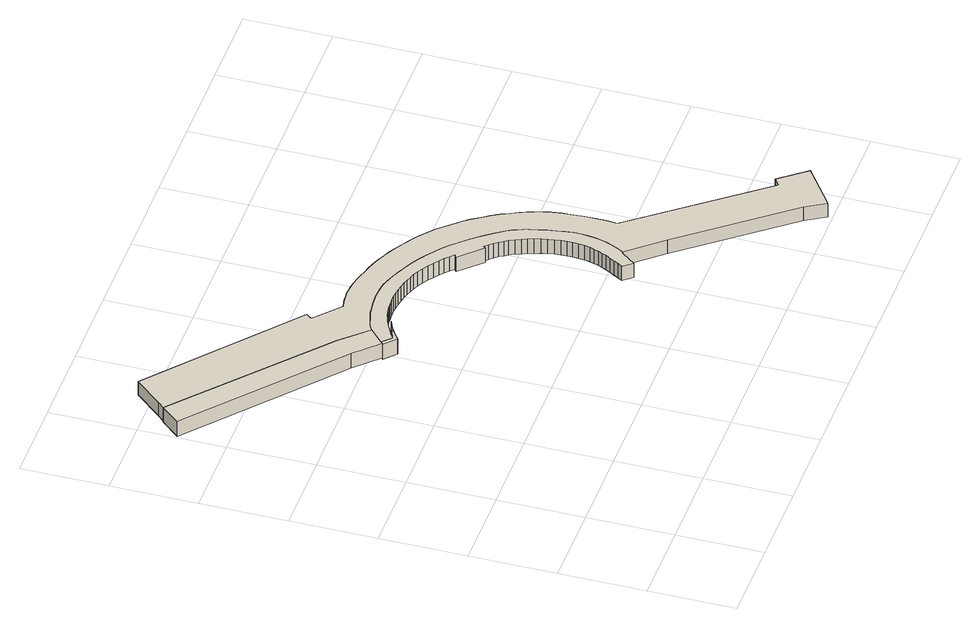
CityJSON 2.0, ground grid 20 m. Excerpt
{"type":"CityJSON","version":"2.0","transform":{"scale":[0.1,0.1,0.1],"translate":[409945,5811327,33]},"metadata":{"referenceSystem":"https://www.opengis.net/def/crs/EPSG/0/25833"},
"CityObjects":{
"building1":{"type":"Building","attributes":{"Gemeindeschluessel":"11000009","BezugspunktDach":"2200","function":"31001_3222","measuredHeight":3.95,"storeysAboveGround":1},"address":[{"country":"Germany","locality":"Berlin","thoroughfareNumber":"838 (3)","thoroughfareName":"Fürstenwalder Damm"}],"geometry":[{"type":"Solid","lod":"1","boundaries":[[[[0,1,2,3,4,5,6]],[[7,8,9,10,11,12,13]],[[7,13,6,5]],[[8,7,5,4]],[[9,8,4,3]],[[10,9,3,2]],[[11,10,2,1]],[[12,11,1,0]],[[13,12,0,6]]]]}]},
"building2":{"type":"Building","attributes":{"Gemeindeschluessel":"11000009","BezugspunktDach":"2200","function":"51009_1610","measuredHeight":3.95,"storeysAboveGround":0},"address":[{"country":"Germany","locality":"Berlin"}],"geometry":[{"type":"Solid","lod":"1","boundaries":[[[[14,15,16,17,18,19,20,2,1,21]],[[11,10,22,23,24,25,26,27,28,29]],[[11,29,21,1]],[[10,11,1,2]],[[22,10,2,20]],[[23,22,20,19]],[[24,23,19,18]],[[25,24,18,17]],[[26,25,17,16]],[[27,26,16,15]],[[28,27,15,14]],[[29,28,14,21]]]]}]},
"building3":{"type":"Building","attributes":{"Gemeindeschluessel":"11000009","BezugspunktDach":"2200","function":"31001_3222","measuredHeight":3.91,"storeysAboveGround":1},"address":[{"country":"Germany","locality":"Berlin","thoroughfareNumber":"838 (1)","thoroughfareName":"Fürstenwalder Damm"}],"geometry":[{"type":"Solid","lod":"1","boundaries":[[[[20,30,31,32,33,34,35,36,37,38,39,40,41,42,43,44,45,46,47,48,49,50,51,52,53,54,55,56,57,58,59,60,61,62,63,64,65,66,67,68,69,70,71,72,73,74,75,76,77,78,79,80,81,82,83,84,85,86,87,88,89,90,91,92,93,94,95,96,97,98,99,100,101,102,103,104,105,106,107,108,109,110,111,112,113,114,115,116,117,118,119,120,121,122,123,124,125,126,127,128,129,130,131,132,3,2]],[[133,134,135,136,137,138,139,140,141,142,143,144,145,146,147,148,149,150,151,152,153,154,155,156,157,158,159,160,161,162,163,164,165,166,167,168,169,170,171,172,173,174,175,176,177,178,179,180,181,182,183,184,185,186,187,188,189,190,191,192,193,194,195,196,197,198,199,200,201,202,203,204,205,206,207,208,209,210,211,212,213,214,215,216,217,218,219,220,221,222,223,224,225,226,227,228,229,230,231,232,233,234,235,236,237,238]],[[133,238,2,3]],[[134,133,3,132]],[[135,134,132,131]],[[136,135,131,130]],[[137,136,130,129]],[[138,137,129,128]],[[139,138,128,127]],[[140,139,127,126]],[[141,140,126,125]],[[142,141,125,124]],[[143,142,124,123]],[[144,143,123,122]],[[145,144,122,121]],[[146,145,121,120]],[[147,146,120,119]],[[148,147,119,118]],[[149,148,118,117]],[[150,149,117,116]],[[151,150,116,115]],[[152,151,115,114]],[[153,152,114,113]],[[154,153,113,112]],[[155,154,112,111]],[[156,155,111,110]],[[157,156,110,109]],[[158,157,109,108]],[[159,158,108,107]],[[160,159,107,106]],[[161,160,106,105]],[[162,161,105,104]],[[163,162,104,103]],[[164,163,103,102]],[[165,164,102,101]],[[166,165,101,100]],[[167,166,100,99]],[[168,167,99,98]],[[169,168,98,97]],[[170,169,97,96]],[[171,170,96,95]],[[172,171,95,94]],[[173,172,94,93]],[[174,173,93,92]],[[175,174,92,91]],[[176,175,91,90]],[[177,176,90,89]],[[178,177,89,88]],[[179,178,88,87]],[[180,179,87,86]],[[181,180,86,85]],[[182,181,85,84]],[[183,182,84,83]],[[184,183,83,82]],[[185,184,82,81]],[[186,185,81,80]],[[187,186,80,79]],[[188,187,79,78]],[[189,188,78,77]],[[190,189,77,76]],[[191,190,76,75]],[[192,191,75,74]],[[193,192,74,73]],[[194,193,73,72]],[[195,194,72,71]],[[196,195,71,70]],[[197,196,70,69]],[[198,197,69,68]],[[199,198,68,67]],[[200,199,67,66]],[[201,200,66,65]],[[202,201,65,64]],[[203,202,64,63]],[[204,203,63,62]],[[205,204,62,61]],[[206,205,61,60]],[[207,206,60,59]],[[208,207,59,58]],[[209,208,58,57]],[[210,209,57,56]],[[211,210,56,55]],[[212,211,55,54]],[[213,212,54,53]],[[214,213,53,52]],[[215,214,52,51]],[[216,215,51,50]],[[217,216,50,49]],[[218,217,49,48]],[[219,218,48,47]],[[220,219,47,46]],[[221,220,46,45]],[[222,221,45,44]],[[223,222,44,43]],[[224,223,43,42]],[[225,224,42,41]],[[226,225,41,40]],[[227,226,40,39]],[[228,227,39,38]],[[229,228,38,37]],[[230,229,37,36]],[[231,230,36,35]],[[232,231,35,34]],[[233,232,34,33]],[[234,233,33,32]],[[235,234,32,31]],[[236,235,31,30]],[[237,236,30,20]],[[238,237,20,2]]]]}]},
"building4":{"type":"Building","attributes":{"Gemeindeschluessel":"11000009","BezugspunktDach":"2200","function":"31001_3222","measuredHeight":3.63,"storeysAboveGround":1},"address":[{"country":"Germany","locality":"Berlin","thoroughfareNumber":"838","thoroughfareName":"Fürstenwalder Damm"}],"geometry":[{"type":"Solid","lod":"1","boundaries":[[[[4,3,132,131,130,129,128,127,126,125,124,123,122,121,120,119,118,117,116,115,114,113,112,111,110,109,108,107,106,105,104,103,102,101,100,99,98,97,96,95,94,93,92,91,90,89,88,87,239,240,241,242,243,244,245,246,247,248,249,250,251,252,253,254,255,256,257,258,259,260,261,262,263,264,265,266,267,268,269,270,271,272,273,274,275,276,277,278,279,280,281,282,283,284,285,286,287,5]],[[288,289,290,291,292,293,294,295,296,297,298,299,300,301,302,303,304,305,306,307,308,309,310,311,312,313,314,315,316,317,318,319,320,321,322,323,324,325,326,327,328,329,330,331,332,333,334,335,336,337,338,339,340,341,342,343,344,345,346,347,348,349,350,351,352,353,354,355,356,357,358,359,360,361,362,363,364,365,366,367,368,369,370,371,372,373,374,375,376,377,378,379,380,381,382,383,384,385]],[[288,385,5,287]],[[289,288,287,286]],[[290,289,286,285]],[[291,290,285,284]],[[292,291,284,283]],[[293,292,283,282]],[[294,293,282,281]],[[295,294,281,280]],[[296,295,280,279]],[[297,296,279,278]],[[298,297,278,277]],[[299,298,277,276]],[[300,299,276,275]],[[301,300,275,274]],[[302,301,274,273]],[[303,302,273,272]],[[304,303,272,271]],[[305,304,271,270]],[[306,305,270,269]],[[307,306,269,268]],[[308,307,268,267]],[[309,308,267,266]],[[310,309,266,265]],[[311,310,265,264]],[[312,311,264,263]],[[313,312,263,262]],[[314,313,262,261]],[[315,314,261,260]],[[316,315,260,259]],[[317,316,259,258]],[[318,317,258,257]],[[319,318,257,256]],[[320,319,256,255]],[[321,320,255,254]],[[322,321,254,253]],[[323,322,253,252]],[[324,323,252,251]],[[325,324,251,250]],[[326,325,250,249]],[[327,326,249,248]],[[328,327,248,247]],[[329,328,247,246]],[[330,329,246,245]],[[331,330,245,244]],[[332,331,244,243]],[[333,332,243,242]],[[334,333,242,241]],[[335,334,241,240]],[[336,335,240,239]],[[337,336,239,87]],[[338,337,87,88]],[[339,338,88,89]],[[340,339,89,90]],[[341,340,90,91]],[[342,341,91,92]],[[343,342,92,93]],[[344,343,93,94]],[[345,344,94,95]],[[346,345,95,96]],[[347,346,96,97]],[[348,347,97,98]],[[349,348,98,99]],[[350,349,99,100]],[[351,350,100,101]],[[352,351,101,102]],[[353,352,102,103]],[[354,353,103,104]],[[355,354,104,105]],[[356,355,105,106]],[[357,356,106,107]],[[358,357,107,108]],[[359,358,108,109]],[[360,359,109,110]],[[361,360,110,111]],[[362,361,111,112]],[[363,362,112,113]],[[364,363,113,114]],[[365,364,114,115]],[[366,365,115,116]],[[367,366,116,117]],[[368,367,117,118]],[[369,368,118,119]],[[370,369,119,120]],[[371,370,120,121]],[[372,371,121,122]],[[373,372,122,123]],[[374,373,123,124]],[[375,374,124,125]],[[376,375,125,126]],[[377,376,126,127]],[[378,377,127,128]],[[379,378,128,129]],[[380,379,129,130]],[[381,380,130,131]],[[382,381,131,132]],[[383,382,132,3]],[[384,383,3,4]],[[385,384,4,5]]]]}]}
},
"vertices":[
[338,828,49],[390,775,49],[394,779,49],[427,810,49],[370,870,49],[43,1155,49],[6,1112,49],[43,1155,9],[370,870,9],[427,810,9],[394,779,9],[390,775,9],[338,828,9],[6,1112,9],
[413,748,49],[423,755,49],[433,762,49],[443,768,49],[455,774,49],[466,779,49],[414,759,49],[386,773,49],[414,759,9],[466,779,9],[455,774,9],[443,768,9],[433,762,9],[423,755,9],[413,748,9],[386,773,9],
[424,766,49],[435,772,49],[446,778,49],[457,783,49],[469,788,49],[481,792,49],[494,795,49],[508,797,49],[521,798,49],[534,799,49],[547,799,49],[560,798,49],[573,796,49],[586,794,49],[599,791,49],[610,788,49],[622,784,49],[633,780,49],[644,775,49],[657,768,49],[670,760,49],[682,751,49],[694,742,49],[704,734,49],[713,725,49],[722,717,49],[716,711,49],[764,662,49],[768,666,49],[776,658,49],[784,649,49],[791,640,49],[797,630,49],[803,621,49],[810,609,49],[815,596,49],[820,584,49],[824,571,49],[829,557,49],[832,543,49],[835,529,49],[836,515,49],[837,502,49],[837,489,49],[836,475,49],[835,462,49],[832,449,49],[829,439,49],[825,428,49],[821,418,49],[816,408,49],[810,397,49],[804,386,49],[798,376,49],[791,366,49],[809,344,49],[834,377,49],[838,378,49],[846,391,49],[853,406,49],[859,420,49],[864,435,49],[867,451,49],[869,466,49],[871,482,49],[871,498,49],[868,517,49],[865,535,49],[862,554,49],[857,572,49],[852,591,49],[848,603,49],[844,614,49],[839,626,49],[833,637,49],[826,647,49],[819,657,49],[806,674,49],[793,691,49],[779,707,49],[764,723,49],[750,738,49],[735,751,49],[719,763,49],[703,775,49],[686,786,49],[669,796,49],[651,805,49],[633,813,49],[620,819,49],[607,824,49],[594,828,49],[581,832,49],[567,834,49],[554,835,49],[540,836,49],[526,835,49],[512,834,49],[497,832,49],[482,830,49],[468,826,49],[454,822,49],[440,817,49],[427,810,10],[440,817,10],[454,822,10],[468,826,10],[482,830,10],[497,832,10],[512,834,10],[526,835,10],[540,836,10],[554,835,10],[567,834,10],[581,832,10],[594,828,10],[607,824,10],[620,819,10],[633,813,10],[651,805,10],[669,796,10],[686,786,10],[703,775,10],[719,763,10],[735,751,10],[750,738,10],[764,723,10],[779,707,10],[793,691,10],[806,674,10],[819,657,10],[826,647,10],[833,637,10],[839,626,10],[844,614,10],[848,603,10],[852,591,10],[857,572,10],[862,554,10],[865,535,10],[868,517,10],[871,498,10],[871,482,10],[869,466,10],[867,451,10],[864,435,10],[859,420,10],[853,406,10],[846,391,10],[838,378,10],[834,377,10],[809,344,10],[791,366,10],[798,376,10],[804,386,10],[810,397,10],[816,408,10],[821,418,10],[825,428,10],[829,439,10],[832,449,10],[835,462,10],[836,475,10],[837,489,10],[837,502,10],[836,515,10],[835,529,10],[832,543,10],[829,557,10],[824,571,10],[820,584,10],[815,596,10],[810,609,10],[803,621,10],[797,630,10],[791,640,10],[784,649,10],[776,658,10],[768,666,10],[764,662,10],[716,711,10],[722,717,10],[713,725,10],[704,734,10],[694,742,10],[682,751,10],[670,760,10],[657,768,10],[644,775,10],[633,780,10],[622,784,10],[610,788,10],[599,791,10],[586,794,10],[573,796,10],[560,798,10],[547,799,10],[534,799,10],[521,798,10],[508,797,10],[494,795,10],[481,792,10],[469,788,10],[457,783,10],[446,778,10],[435,772,10],[424,766,10],[414,759,10],[394,779,10],
[906,299,49],[1099,56,49],[1126,10,49],[1221,79,49],[1171,142,49],[1154,130,49],[928,418,49],[930,443,49],[930,467,49],[930,492,49],[928,516,49],[926,541,49],[922,565,49],[918,582,49],[913,598,49],[907,614,49],[901,629,49],[893,645,49],[884,664,49],[873,683,49],[861,701,49],[849,719,49],[836,736,49],[793,783,49],[776,797,49],[759,811,49],[741,823,49],[722,835,49],[703,846,49],[688,854,49],[673,861,49],[657,868,49],[641,874,49],[625,879,49],[611,883,49],[597,887,49],[583,891,49],[568,894,49],[554,896,49],[542,897,49],[531,898,49],[519,897,49],[508,896,49],[496,894,49],[485,892,49],[426,945,49],[436,958,49],[112,1232,49],[57,1170,49],[57,1170,12],[112,1232,12],[436,958,12],[426,945,12],[485,892,12],[496,894,12],[508,896,12],[519,897,12],[531,898,12],[542,897,12],[554,896,12],[568,894,12],[583,891,12],[597,887,12],[611,883,12],[625,879,12],[641,874,12],[657,868,12],[673,861,12],[688,854,12],[703,846,12],[722,835,12],[741,823,12],[759,811,12],[776,797,12],[793,783,12],[836,736,12],[849,719,12],[861,701,12],[873,683,12],[884,664,12],[893,645,12],[901,629,12],[907,614,12],[913,598,12],[918,582,12],[922,565,12],[926,541,12],[928,516,12],[930,492,12],[930,467,12],[930,443,12],[928,418,12],[1154,130,12],[1171,142,12],[1221,79,12],[1126,10,12],[1099,56,12],[906,299,12],[838,378,12],[846,391,12],[853,406,12],[859,420,12],[864,435,12],[867,451,12],[869,466,12],[871,482,12],[871,498,12],[868,517,12],[865,535,12],[862,554,12],[857,572,12],[852,591,12],[848,603,12],[844,614,12],[839,626,12],[833,637,12],[826,647,12],[819,657,12],[806,674,12],[793,691,12],[779,707,12],[764,723,12],[750,738,12],[735,751,12],[719,763,12],[703,775,12],[686,786,12],[669,796,12],[651,805,12],[633,813,12],[620,819,12],[607,824,12],[594,828,12],[581,832,12],[567,834,12],[554,835,12],[540,836,12],[526,835,12],[512,834,12],[497,832,12],[482,830,12],[468,826,12],[454,822,12],[440,817,12],[427,810,12],[370,870,12],[43,1155,12]
]}
